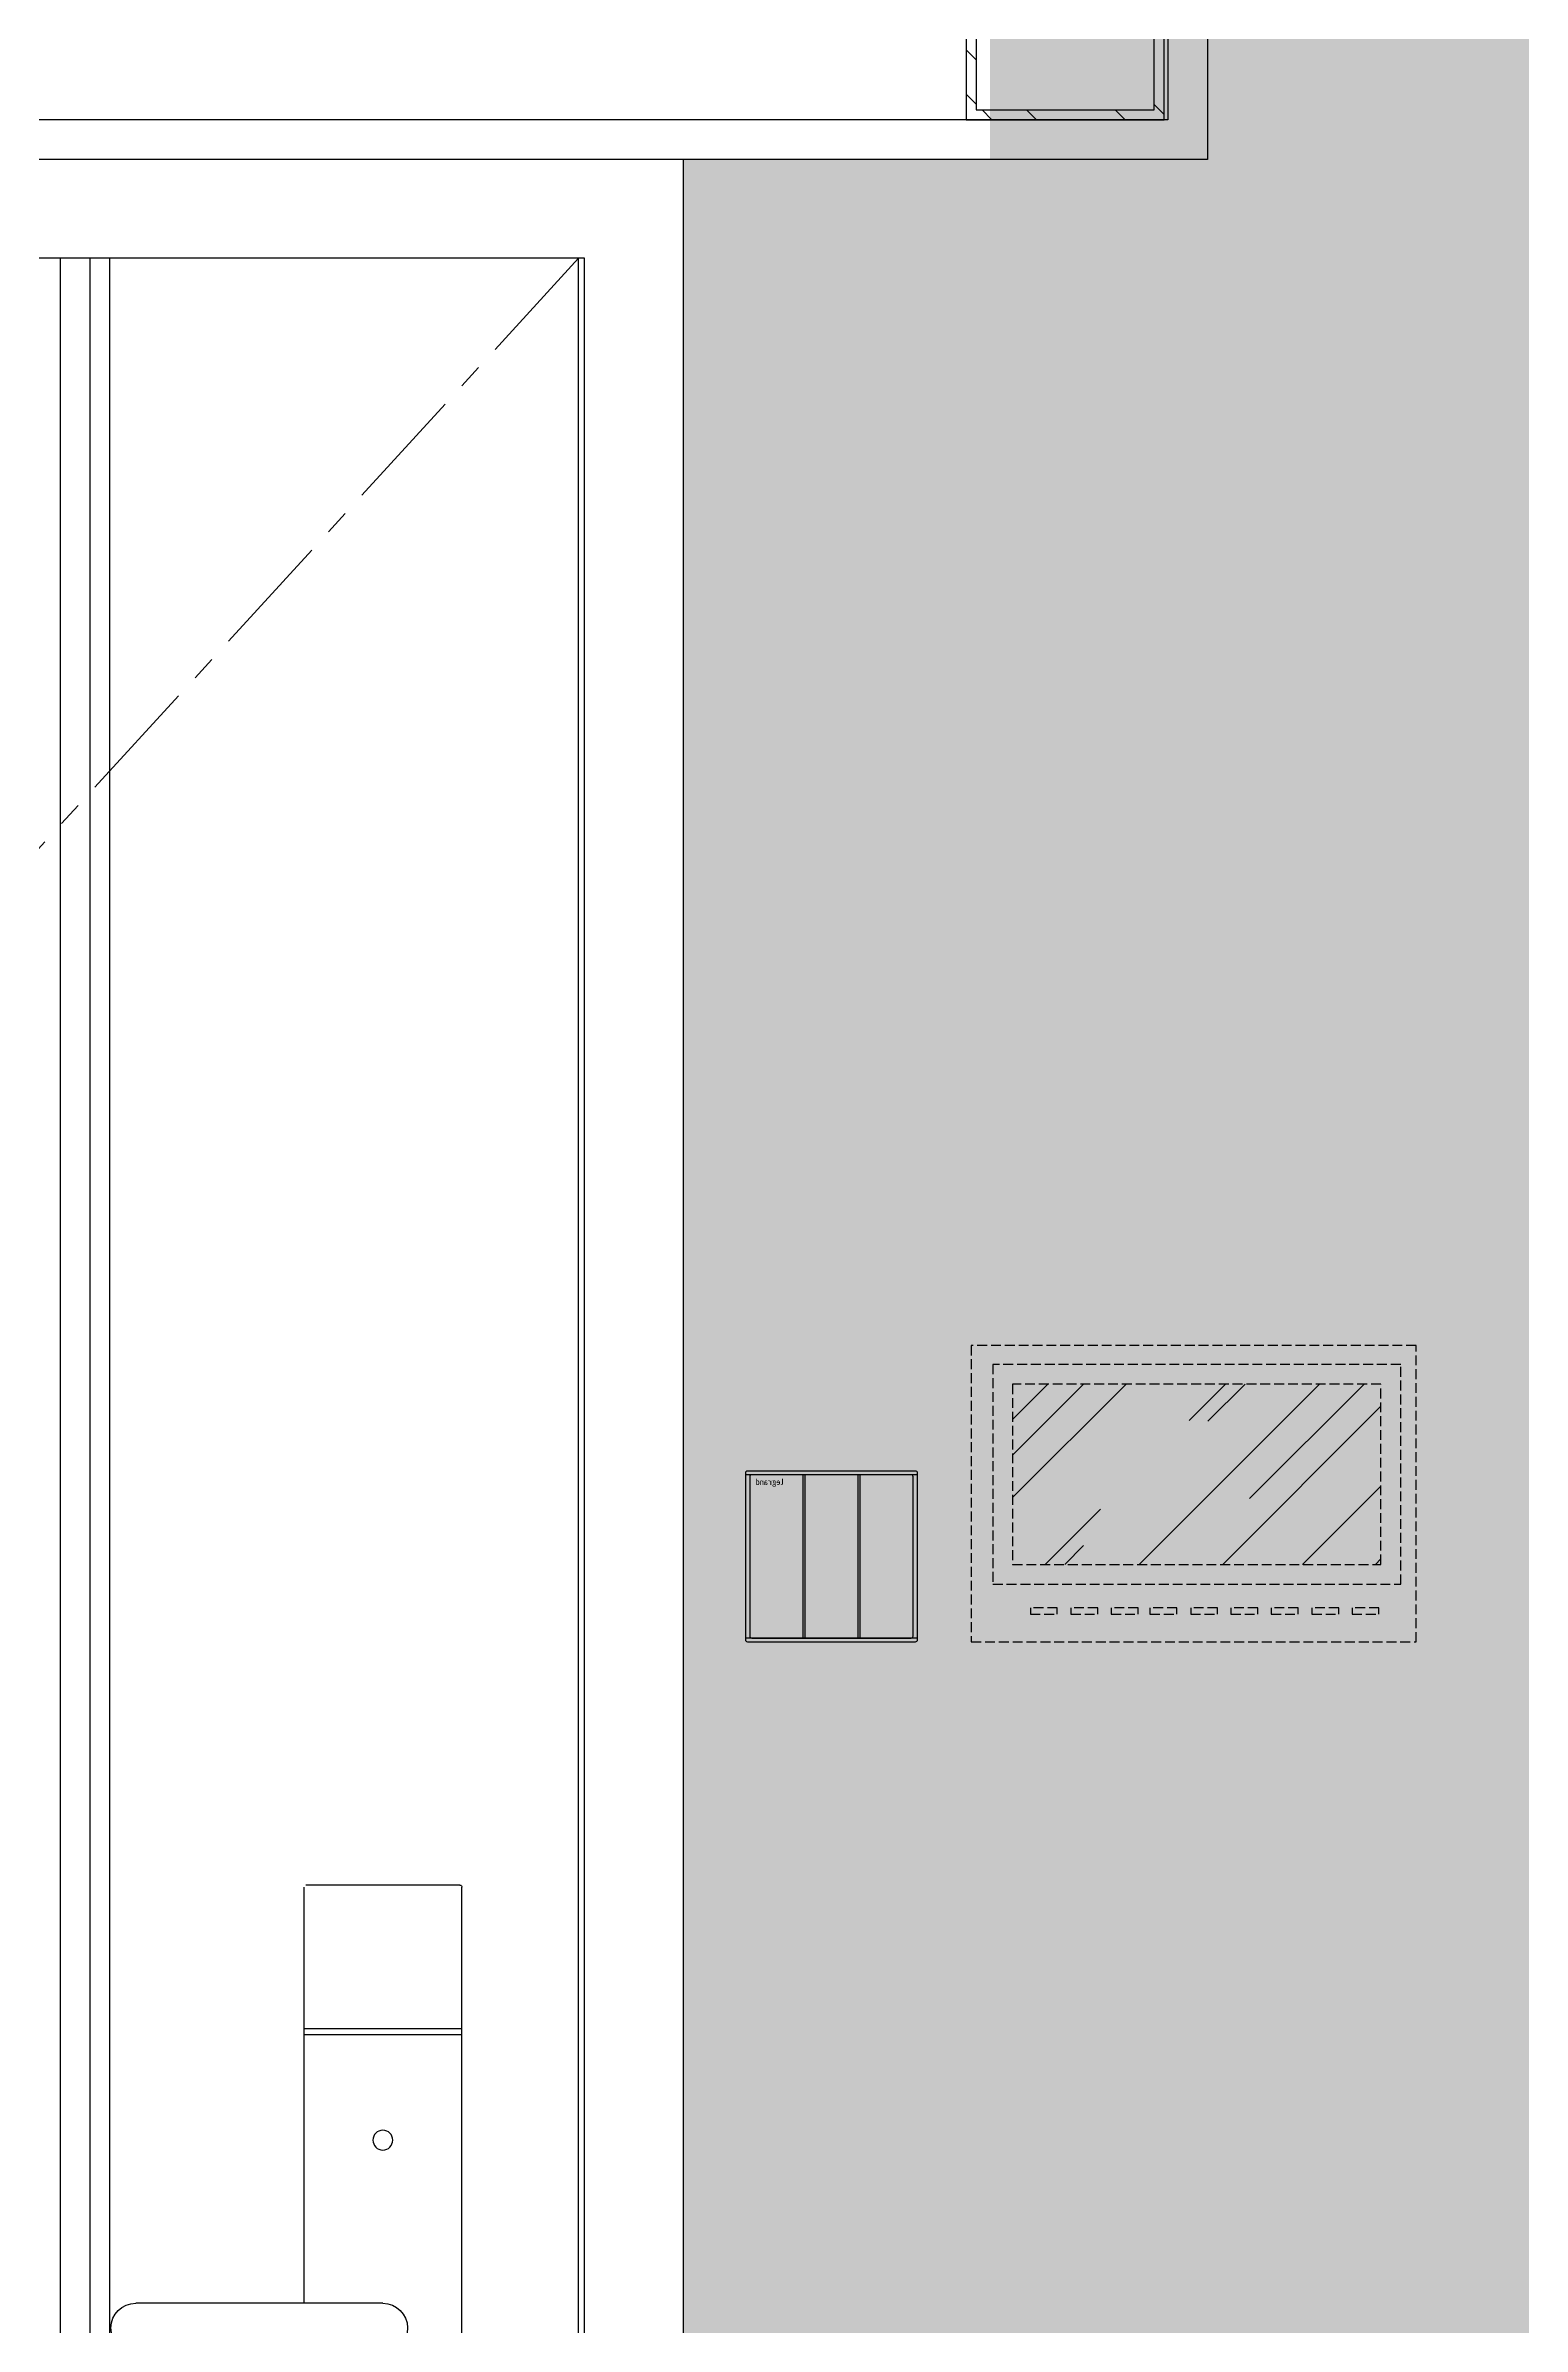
# Model space of a CAD drawing. Header units: millimetres. Extents: x -94739 to 67223, y -48947 to 34737.
# Drawn here: x -82320 to -81573, y -46104 to -44950 of the extents above; entities that cross this region are included whole.
import ezdxf

# ---------------------------------------------------------------- set-up
doc = ezdxf.new("R2010")
doc.units = ezdxf.units.MM
doc.set_wipeout_variables(frame=1)
doc.linetypes.add('CENTER', pattern=[2, 1.25, -0.25, 0.25, -0.25])
doc.linetypes.add('DASH', pattern=[0.35, 0.25, -0.1])
doc.layers.add('EL', color=1, linetype='Continuous')
doc.layers.add('EL-通用', color=200, linetype='Continuous')
doc.styles.add('黑体', font='simhei.ttf')

# ---------------------------------------------------------------- blocks, each defined once
blk = doc.blocks.new('海龙_07245003')
h = blk.add_hatch()
h.set_pattern_fill('ANSI32', color=250, scale=5, style=0)
h.set_pattern_definition([(45, (43918.13, 180120.193), (-33.67596, 33.67596), []), (45, (43940.58, 180120.193), (-33.67596, 33.67596), [])])
h.paths.add_polyline_path([(-45, 45), (45, 45), (45, -45), (-45, -45)], flags=16)
h.paths.add_polyline_path([(-50, 50), (50, 50), (50, -50), (-50, -50)])
at = {"color": 251}
for points in [[(-50, 50), (50, 50), (50, -50), (-50, -50)], [(-45, 45), (45, 45), (45, -45), (-45, -45)]]:
    blk.add_lwpolyline(points, close=True, dxfattribs=at)
blk = doc.blocks.new('海龙_08146249')
at = {"color": 3, "elevation": 1.3}
for points in [[(2550, -321.8), (2550, -471.9), (459.9, -471.9)], [(2570, -321.9), (2570, -491.9), (459.9, -491.9)]]:
    blk.add_lwpolyline(points, dxfattribs=at)
at = {"xscale": -1}
blk.add_blockref('海龙_07245003', (2498, -421.9, 1.3), dxfattribs=at)
blk = doc.blocks.new('海龙_07258613')
at = {"color": 1, "ltscale": 200}
for p, q in [((-380.5, -256), (-380.5, 26)), ((-379.5, 27), (-301.5, 27)), ((-300.5, 26), (-300.5, -184.5)), ((-300.5, -45.5), (-380.5, -45.5)), ((-300.5, -45.5), (-300.5, -48.5)), ((-300.5, -48.5), (-380.5, -48.5)), ((-340.5, -184.5), (-215.5, -184.5))]:
    blk.add_line(p, q, dxfattribs=at)
at = {"color": 136, "linetype": 'CENTER', "ltscale": 50}
blk.add_lwpolyline([(-439.5, 850), (497.5, -175), (-439.5, -1197)], dxfattribs=at)
at = {"color": 1, "ltscale": 200}
blk.add_circle((-340.5, -102), 5, dxfattribs=at)
for centre, radius, start, end in [((-379.5, 26), 1, 90, 180), ((-340.5, -197), 12.5, 90, 270), ((-215.5, -197), 12.5, 270, 90)]:
    blk.add_arc(centre, radius, start, end, dxfattribs=at)
at = {"layer": 'EL', "color": 30, "ltscale": 300}
for p, q in [((-439.5, -1197), (-439.5, 850)), ((-202.5, -1197), (-202.5, 850))]:
    blk.add_line(p, q, dxfattribs=at)
at = {"layer": 'EL', "color": 251, "ltscale": 300}
for p, q in [((-192.5, -1197), (-192.5, 850)), ((-177.5, -1197), (-177.5, 850))]:
    blk.add_line(p, q, dxfattribs=at)
at = {"layer": 'EL', "color": 30, "ltscale": 300}
for points in [[(-492.5, -1200), (-492.5, 900), (547.5, 900), (547.5, -1200)], [(-442.5, -1200), (-442.5, 850), (497.5, 850), (497.5, -1200)]]:
    blk.add_lwpolyline(points, dxfattribs=at)
blk = doc.blocks.new('*U27')
at = {"ltscale": 15}
h = blk.add_hatch(color=250, dxfattribs=at)
h.dxf.hatch_style = 1
h.paths.add_polyline_path([(481320.9, 386635.9), (481295.5, 386635.9, 0.414214), (481294.5, 386634.9), (481294.5, 386555.9, 0.414214), (481295.5, 386554.9), (481320.9, 386554.9)])
h.paths.add_polyline_path([(481348.2, 386635.9), (481321.9, 386635.9), (481321.9, 386554.9), (481348.2, 386554.9)])
h.paths.add_polyline_path([(481375.5, 386634.9, 0.414214), (481374.5, 386635.9), (481349.2, 386635.9), (481349.2, 386554.9), (481374.5, 386554.9, 0.414214), (481375.5, 386555.9)])
at = {"color": 8, "ltscale": 0.3}
for p, q in [((481292.5, 386635.9), (481377.5, 386635.9)), ((481292.5, 386554.9), (481377.5, 386554.9))]:
    blk.add_line(p, q, dxfattribs=at)
at = {"color": 251, "ltscale": 0.3}
for p, q in [((481320.9, 386635.9), (481320.9, 386554.9)), ((481321.9, 386635.9), (481321.9, 386554.9)), ((481348.2, 386635.9), (481348.2, 386554.9)), ((481349.2, 386635.9), (481349.2, 386554.9))]:
    blk.add_line(p, q, dxfattribs=at)
at = {"color": 4, "ltscale": 0.3}
blk.add_lwpolyline([(481293.5, 386552.9), (481376.5, 386552.9, 0.414214), (481377.5, 386553.9), (481377.5, 386636.9, 0.414214), (481376.5, 386637.9), (481293.5, 386637.9, 0.414214), (481292.5, 386636.9), (481292.5, 386553.9, 0.414214)], format="xyb", close=True, dxfattribs=at)
at = {"color": 251, "ltscale": 0.3}
blk.add_lwpolyline([(481374.5, 386554.9), (481295.5, 386554.9, -0.414214), (481294.5, 386555.9), (481294.5, 386634.9, -0.414214), (481295.5, 386635.9), (481374.5, 386635.9, -0.414214), (481375.5, 386634.9), (481375.5, 386555.9, -0.414214)], format="xyb", close=True, dxfattribs=at)
at = {"color": 251, "ltscale": 15, "insert": (481358.3, 386633.8), "char_height": 3, "attachment_point": 1, "line_spacing_factor": 0.36, "style": '黑体'}
blk.add_mtext_dynamic_manual_height_columns('legrand', width=8.504, gutter_width=1, heights=[0], dxfattribs=at)
blk = doc.blocks.new('124DSGFASDG')
at = {"color": 4, "linetype": 'DASH', "ltscale": 20}
blk.add_wipeout([(-112.5, 150), (112.5, 150), (112.5, 0), (-112.5, 0)], dxfattribs=at)
at = {"ltscale": 15}
h = blk.add_hatch(dxfattribs=at)
h.set_pattern_fill('AR-RROOF', color=250, scale=2.5, angle=45)
h.set_pattern_definition([(45, (-22292.77, -35139.05), (53.88154, 143.6841), [952.5, -127, 317.5, -63.5]), (45, (-22255.5, -35056.88), (-104.61998, 14.81742), [190.5, -20.955, 381, -47.625]), (45, (-22308.484, -35078.435), (203.4028, 263.570517), [508, -88.9, 254, -63.5])])
h.paths.add_polyline_path([(94.7, 130.4), (-91.6, 130.4), (-91.6, 39.2), (94.7, 39.2)])
at = {"color": 4, "linetype": 'DASH', "ltscale": 20}
for points in [[(112.5, 150), (-112.5, 150), (-112.5, 0), (112.5, 0)], [(104.7, 140.4), (-101.6, 140.4), (-101.6, 29.2), (104.7, 29.2)]]:
    blk.add_lwpolyline(points, close=True, dxfattribs=at)
at = {"color": 250, "linetype": 'DASH', "ltscale": 20}
for points in [[(94.7, 130.4), (-91.6, 130.4), (-91.6, 39.2), (94.7, 39.2)], [(-69, 17.2), (-82.6, 17.2), (-82.6, 14.1), (-69, 14.1)], [(-48.5, 17.2), (-62.1, 17.2), (-62.1, 14.1), (-48.5, 14.1)], [(-28.1, 17.2), (-41.7, 17.2), (-41.7, 14.1), (-28.1, 14.1)], [(-8.5, 17.2), (-22.1, 17.2), (-22.1, 14.1), (-8.5, 14.1)], [(12, 17.2), (-1.5, 17.2), (-1.5, 14.1), (12, 14.1)], [(32.4, 17.2), (18.8, 17.2), (18.8, 14.1), (32.4, 14.1)], [(52.8, 17.2), (39.2, 17.2), (39.2, 14.1), (52.8, 14.1)], [(73.4, 17.2), (59.8, 17.2), (59.8, 14.1), (73.4, 14.1)], [(93.7, 17.2), (80.1, 17.2), (80.1, 14.1), (93.7, 14.1)]]:
    blk.add_lwpolyline(points, close=True, dxfattribs=at)

msp = doc.modelspace()

# ---------------------------------------------------------------- block references
for name, p in [('海龙_08146249', (-84302.7, -44516, -1.3)), ('124DSGFASDG', (-81739.7, -45757.9))]:
    msp.add_blockref(name, p)
at = {"xscale": -1, "rotation": 359.9998479605043}
msp.add_blockref('海龙_07258613', (-82490.3, -45907.9), dxfattribs=at)
at = {"layer": 'EL-通用', "linetype": 'ByBlock', "xscale": -1.019999999999072, "yscale": 1.019999999999072, "zscale": 1.019999999999072}
msp.add_blockref('*U27', (409038.8, -440041.9), dxfattribs=at)

# ---------------------------------------------------------------- next in the draw order: hatches: boundary and pattern name
h = msp.add_hatch()
h.set_pattern_fill('AR-SAND', color=250, scale=2, angle=45)
h.paths.add_polyline_path([(-81842.8, -44027.9), (-79337.8, -44027.9), (-79337.8, -43827.9), (-79137.8, -43827.9), (-79137.7, -47067.9), (-81997.8, -47067.9), (-81997.8, -45007.9), (-81842.8, -45007.9)])

doc.saveas('drawing.dxf')
